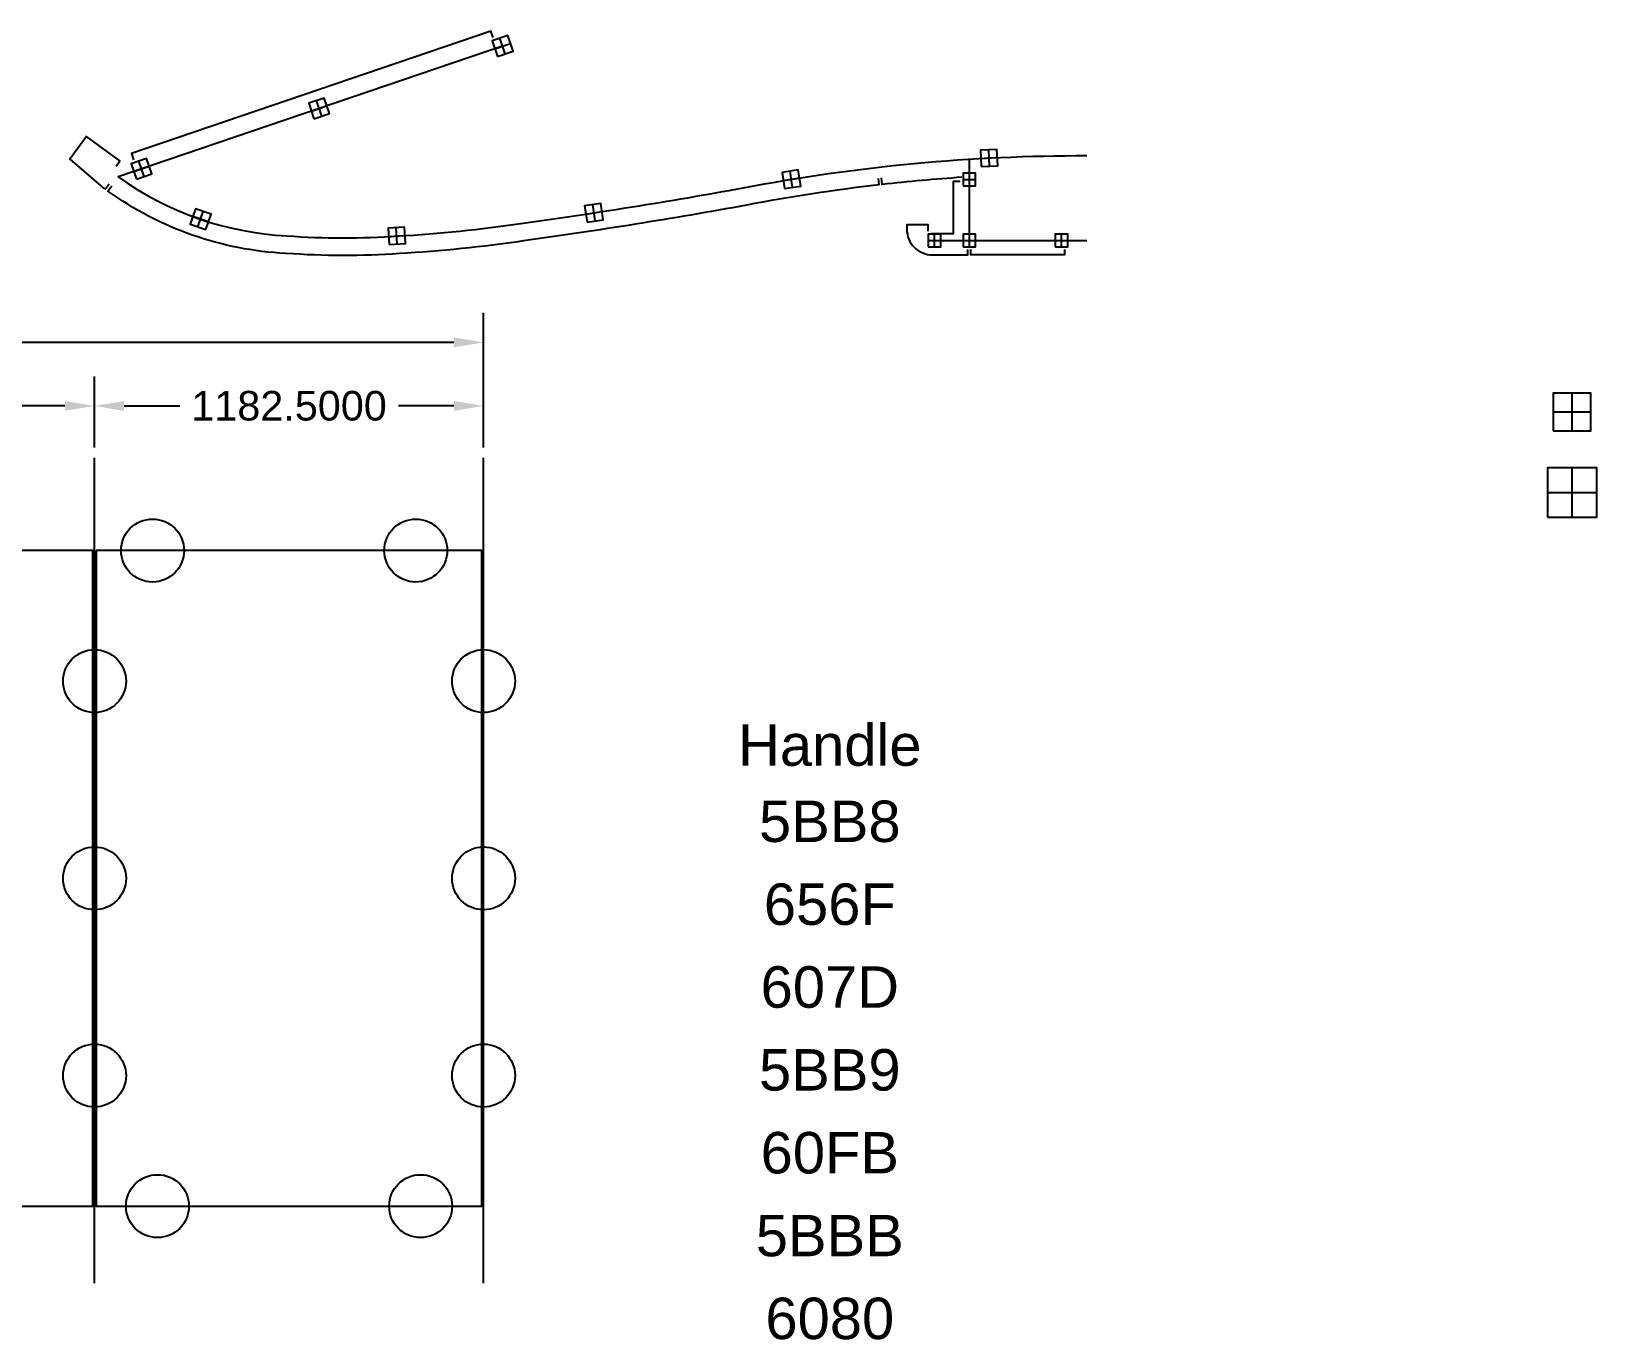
# Model space of a CAD drawing. Header units: millimetres. Extents: x -7838 to 162527, y -32093 to 60038.
# Drawn here: x 156218 to 160977, y 42811 to 46791 of the extents above; entities that cross this region are included whole.
import ezdxf

# ---------------------------------------------------------------- set-up
doc = ezdxf.new("R2010")
doc.units = ezdxf.units.MM
for name, color, linetype in [('000 - D I M', 6, 'Continuous'), ('002 - STRUCTURAL STEEL', 4, 'Continuous'), ('A11_ALU.SOLID SHEET', 7, 'Continuous')]:
    doc.layers.add(name, color=color, linetype=linetype)
doc.styles.get("Standard").update_dxf_attribs({"font": 'arial.ttf'})
doc.dimstyles.get("Standard").update_dxf_attribs({"dimtxt": 0.18, "dimasz": 0.18, "dimexe": 0.18, "dimexo": 0.0625, "dimgap": 0.09, "dimtad": 0, "dimtih": 1, "dimtoh": 1, "dimdec": 4, "dimzin": 0, "dimdsep": 46, "dimtxsty": 'Standard', "dimcen": 0.09, "dimadec": 0, "dimazin": 0, "dimtfac": 1, "dimtdec": 4, "dimtofl": 0, "dimtmove": 0, "dimatfit": 3, "dimfxl": 1, "dimtolj": 1, "dimtzin": 0, "dimarcsym": 0})

# ---------------------------------------------------------------- blocks, each defined once
blk = doc.blocks.new('SQ.38x38')
at = {"layer": '002 - STRUCTURAL STEEL'}
blk.add_lwpolyline([(-19, -19), (19, -19), (19, 19), (-19, 19)], close=True, dxfattribs=at)
at = {"layer": 'Defpoints', "color": 250}
for p, q in [((0, -19), (0, 19)), ((-19, 0), (19, 0))]:
    blk.add_line(p, q, dxfattribs=at)
blk = doc.blocks.new('SQ.50x50')
at = {"layer": '002 - STRUCTURAL STEEL'}
blk.add_lwpolyline([(-25, -25), (25, -25), (25, 25), (-25, 25)], close=True, dxfattribs=at)
at = {"layer": 'Defpoints', "color": 250}
for p, q in [((0, -25), (0, 25)), ((-25, 0), (25, 0))]:
    blk.add_line(p, q, dxfattribs=at)
blk = doc.blocks.new('*D177')
at = {"layer": '000 - D I M', "color": 0, "lineweight": -2, "transparency": 16777216}
for p, q in [((155227.8, 45525.4), (155227.8, 45741.5)), ((156410.3, 45525.4), (156410.3, 45741.5)), ((155317.8, 45651.5), (155486.8, 45651.5)), ((156320.3, 45651.5), (156151.4, 45651.5))]:
    blk.add_line(p, q, dxfattribs=at)
at = {"layer": '000 - D I M', "color": 0, "transparency": 16777216}
for points in [[(155317.8, 45666.5), (155317.8, 45636.5), (155227.8, 45651.5)], [(156320.3, 45666.5), (156320.3, 45636.5), (156410.3, 45651.5)]]:
    blk.add_solid(points, dxfattribs=at)
at = {"layer": 'Defpoints', "color": 0, "transparency": 16777216}
for p in [(156410.3, 45651.5), (155227.8, 45494.1), (156410.3, 45494.1)]:
    blk.add_point(p, dxfattribs=at)
at = {"layer": '000 - D I M', "color": 0, "transparency": 16777216, "insert": (155819.1, 45651.5), "char_height": 90, "attachment_point": 5}
blk.add_mtext('\\A1;1182.5000', dxfattribs=at)
blk = doc.blocks.new('*D178')
at = {"layer": '000 - D I M', "color": 0, "lineweight": -2, "transparency": 16777216}
for p, q in [((156410.3, 45525.4), (156410.3, 45741.5)), ((157592.8, 45525.4), (157592.8, 45741.5)), ((156500.3, 45651.5), (156669.3, 45651.5)), ((157502.8, 45651.5), (157333.9, 45651.5))]:
    blk.add_line(p, q, dxfattribs=at)
at = {"layer": '000 - D I M', "color": 0, "transparency": 16777216}
for points in [[(156500.3, 45666.5), (156500.3, 45636.5), (156410.3, 45651.5)], [(157502.8, 45666.5), (157502.8, 45636.5), (157592.8, 45651.5)]]:
    blk.add_solid(points, dxfattribs=at)
at = {"layer": 'Defpoints', "color": 0, "transparency": 16777216}
for p in [(157592.8, 45651.5), (156410.3, 45494.1), (157592.8, 45494.1)]:
    blk.add_point(p, dxfattribs=at)
at = {"layer": '000 - D I M', "color": 0, "transparency": 16777216, "insert": (157001.6, 45651.5), "char_height": 90, "attachment_point": 5}
blk.add_mtext('\\A1;1182.5000', dxfattribs=at)
blk = doc.blocks.new('*D179')
at = {"layer": '000 - D I M', "color": 0, "lineweight": -2, "transparency": 16777216}
for p, q in [((152862.8, 45525.4), (152862.8, 45934.7)), ((157592.8, 45525.4), (157592.8, 45934.7)), ((152952.8, 45844.7), (154889.5, 45844.7)), ((157502.8, 45844.7), (155566.2, 45844.7))]:
    blk.add_line(p, q, dxfattribs=at)
at = {"layer": '000 - D I M', "color": 0, "transparency": 16777216}
for points in [[(152952.8, 45859.7), (152952.8, 45829.7), (152862.8, 45844.7)], [(157502.8, 45859.7), (157502.8, 45829.7), (157592.8, 45844.7)]]:
    blk.add_solid(points, dxfattribs=at)
at = {"layer": 'Defpoints', "color": 0, "transparency": 16777216}
for p in [(152862.8, 45844.7), (152862.8, 45494.1), (157592.8, 45494.1)]:
    blk.add_point(p, dxfattribs=at)
at = {"layer": '000 - D I M', "color": 0, "transparency": 16777216, "insert": (155227.8, 45844.7), "char_height": 90, "attachment_point": 5}
blk.add_mtext('\\A1;4730.0000', dxfattribs=at)

msp = doc.modelspace()

# ---------------------------------------------------------------- linework, layer by layer
for p, q in [((156410.32091, 42983.74146), (156410.32091, 45494.12565)), ((157592.82091, 42983.74146), (157592.82091, 45494.12565))]:
    msp.add_line(p, q)
for points in [[(155232.82091, 45211.56395), (155232.82091, 43217.56395), (156405.32091, 43217.56395), (156405.32091, 45211.56395)], [(156415.32091, 45211.56395), (156415.32091, 43217.56395), (157587.82091, 43217.56395), (157587.82091, 45211.56395)]]:
    msp.add_lwpolyline(points, close=True)
for centre in [(156586.6798, 45211.56395), (157386.6798, 45211.56395), (156410.32091, 44814.56395), (157592.82091, 44814.56395), (156410.32091, 44214.56395), (157592.82091, 44214.56395), (156410.32091, 43614.56395), (157592.82091, 43614.56395), (156601.57091, 43217.56395), (157401.57091, 43217.56395)]:
    msp.add_circle(centre, 95.65304)
at = {"layer": '002 - STRUCTURAL STEEL', "ltscale": 0.1}
msp.add_lwpolyline([(157650.69481, 46745.99301), (156481.97988, 46348.5586, 0.1444182717), (156994.78421, 46168.80709, 0.0353369529), (157333.88249, 46168.37657, 0.0215695026), (157706.48558, 46206.38855, 0.0106136202), (158381.9398, 46314.69469, -0.0480415321), (159426.92922, 46412.92261)], format="xyb", dxfattribs=at)
for points in [[(159069.62444, 46154.74351), (159069.62444, 46402.06843)], [(158963.62444, 46154.74351), (159426.92922, 46154.74351)]]:
    msp.add_lwpolyline(points, dxfattribs=at)
at = {"layer": 'A11_ALU.SOLID SHEET', "color": 1}
for points in [[(157621.76, 46772.06555), (157615.32091, 46791.00066), (156522.67897, 46419.4357), (156529.11806, 46400.50059)], [(158954.62444, 46175.74191), (159021.62444, 46175.74191), (159021.62444, 46335.14349), (159041.62444, 46335.14349)], [(159358.62446, 46127.74191), (159358.62446, 46110.74191), (159074.62444, 46110.74191), (159074.62444, 46127.74191)]]:
    msp.add_lwpolyline(points, dxfattribs=at)
for points in [[(156475.85054, 46380.71687), (156487.61851, 46396.88829), (156385.33443, 46471.32057), (156334.98925, 46402.13674), (156429.10608, 46321.08624, 0.00412087), (156442.48749, 46311.07631), (156454.25546, 46327.24773)], [(158792.1423, 46343.69138), (158794.42966, 46323.82261, 0.0187924334), (158391.78875, 46262.06337, -0.0106146672), (157714.02491, 46153.37737, -0.0215422967), (157337.30387, 46114.94092, -0.0352487544), (156991.50972, 46115.35999, -0.1443090912), (156450.5732, 46305.19232), (156462.34117, 46321.36375)], [(158944.62444, 46182.74351), (158944.62444, 46202.74351), (158879.62444, 46202.74351), (158879.62444, 46188.74351, 0.4142135624), (158957.62444, 46110.74351), (159064.62444, 46110.74351), (159064.62444, 46127.74351)]]:
    msp.add_lwpolyline(points, format="xyb", dxfattribs=at)
at = {"layer": 'A11_ALU.SOLID SHEET', "color": 1, "ltscale": 0.1}
msp.add_lwpolyline([(159046.62444, 46346.90162, 0.0112194557), (158804.36509, 46324.95713), (158802.07773, 46344.8259)], format="xyb", dxfattribs=at)

# ---------------------------------------------------------------- block references
for p, rotation in [((157650.69481, 46745.99301), 18.781168), ((157093.01277, 46556.34708), 18.781168), ((156553.09155, 46372.74091), 18.781168), ((159129.62444, 46405.52428), 2.850439206825629), ((158528.68478, 46341.02607), 8.690769000385401), ((157928.37503, 46238.95467), 8.690769000385401), ((156732.79855, 46219.5262), 71.141729), ((157329.05983, 46168.50236), 3.424965999982413)]:
    msp.add_blockref('SQ.50x50', p, dxfattribs=dict(rotation=rotation))
at = {"xscale": 3, "yscale": 3, "zscale": 3}
msp.add_blockref('SQ.50x50', (160901.74796, 45388.60388), dxfattribs=at)
at = {"layer": '002 - STRUCTURAL STEEL'}
for p in [(159069.62444, 46340.14349), (158963.62444, 46154.74351), (159069.62444, 46154.74351), (159349.62446, 46154.74351)]:
    msp.add_blockref('SQ.38x38', p, dxfattribs=at)
at = {"layer": '002 - STRUCTURAL STEEL', "xscale": 3, "yscale": 3, "zscale": 3}
msp.add_blockref('SQ.38x38', (160901.74796, 45633.07012), dxfattribs=at)

# ---------------------------------------------------------------- texts
at = {"char_height": 126, "width": 767.4024557}
for s, insert, attachment_point in [('Handle', (158645.45448, 44619.08175), 5), ('5BB8', (158645.45448, 44451.08175), 2), ('656F', (158645.45448, 44199.08175), 2), ('607D', (158645.45448, 43947.08175), 2), ('5BB9', (158645.45448, 43695.08175), 2), ('60FB', (158645.45448, 43443.08175), 2), ('5BBB', (158645.45448, 43191.08175), 2), ('6080', (158645.45448, 42939.08175), 2)]:
    msp.add_mtext(s, dxfattribs=dict(at, insert=insert, attachment_point=attachment_point))

# ---------------------------------------------------------------- dimensions: what is measured, and where the dimension line sits
at = {"layer": '000 - D I M'}
for base, p1, p2, picture, middle in [((152862.82091, 45844.69509), (157592.82091, 45494.12565), (152862.82091, 45494.12565), '*D179', (155227.82091, 45844.69509)), ((156410.32091, 45651.54886), (155227.82091, 45494.12565), (156410.32091, 45494.12565), '*D177', (155819.07091, 45651.54886)), ((157592.82091, 45651.54886), (156410.32091, 45494.12565), (157592.82091, 45494.12565), '*D178', (157001.57091, 45651.54886))]:
    dim = msp.add_linear_dim(base=base, p1=p1, p2=p2, dimstyle='Standard', override={"dimscale": 500}, dxfattribs=at)
    dim.commit()
    dim.dimension.update_dxf_attribs({"geometry": picture, "text_midpoint": middle})

doc.saveas('drawing.dxf')
